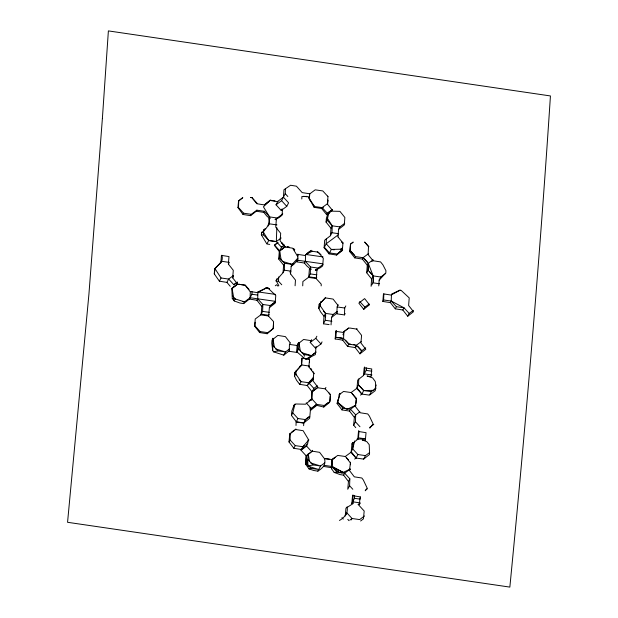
<?xml version="1.0" encoding="UTF-8"?>
<svg xmlns="http://www.w3.org/2000/svg" width="618" height="618" viewBox="0 0 618 618"><rect width="100%" height="100%" fill="white"/><g stroke="black" fill="none" stroke-linecap="round" stroke-linejoin="round"><path stroke-width="0.93" d="M337.984 236.91L338.556 229.409L344.296 224.952L344.859 217.466L339.908 211.348L331.109 211.147L331.124 210.452M329.425 401.924L324.558 405.532L316.957 404.45L311.766 398.795L311.372 399.552L311.727 400.024L312.036 391.889L313.859 388.39L317.335 385.81M256.833 210.182L251.271 214.299L243.67 213.218L238.486 207.563L238.749 200.657L242.804 197.644L238.54 201.136L237.938 207.548L243.013 214.477L250.56 215.659L256.292 211.217L256.833 210.182L264.434 211.263L269.618 216.91L269.896 218.702L268.776 218.525C270.089 225.238 265.779 228.876 261.507 233.303L261.36 234.786L266.891 244.01L269.734 244.411M289.595 350.553L283.786 355.149L273.635 351.851L272.731 350.622L272.932 338.301M329.294 459.135L324.543 458.463C326.103 465.037 322.805 467.95 317.861 471.14L313.743 470.499L309.023 468.9L305.956 464.659L306.211 455.821L310.684 452.252M307.826 465.254L307.957 454.083M320.402 306.01L320.564 301.692M358.494 431.488L358.78 430.939L358.517 437.845L357.783 439.251L351.943 443.909L351.225 451.688L356.053 458.031L363.654 459.112L369.448 454.547L369.564 453.233L369.224 444.674L366.806 441.646L362.179 439.939L365.331 440.433L366.041 432.67L358.494 431.488L357.783 439.251M368.56 264.805L368.351 270.267M221.924 255.249C223.894 262.271 218.293 264.419 214.593 268.853L214.307 273.928L219.375 281.19L226.914 282.387L230.244 286.296M250.321 291.696L250.097 297.737L249.402 299.073L243.623 303.608L239.969 303.036L234.276 300.966L232.283 298.533L231.812 288.591L237.567 284.095L245.168 285.176L249.062 289.417M275.35 301.947L270.483 305.555L269.371 307.671L268.737 315.296L261.19 314.106L261.831 306.482L256.941 300.263L249.402 299.073L251.92 294.245L252.02 291.65M260.788 314.886L268.39 315.968L273.573 321.615L273.31 328.529L267.177 333.751L259.63 332.561L254.755 326.312L255.226 319.004L260.788 314.886L262.619 311.387L262.882 304.473L257.691 298.826L257.961 291.912L266.497 287.872M278.842 285.748L276.122 280.541L283.021 272.723L283.623 265.176L278.703 258.996L279.29 251.472L281.499 247.246L276.316 241.592L268.714 240.51L263.531 234.855L263.731 229.672M268.212 226.01L269.355 223.824L269.618 216.91L263.423 206.837L270.259 200.224L275.01 200.904M263.716 232.808L268.714 240.51L276.316 241.592L276.849 227.687M281.754 284.782L278.509 281.252L278.672 276.934M278.703 258.996L279.413 257.652L279.676 250.738L274.485 245.091L277.984 242.495L274.369 245.315L279.29 251.472M283.786 196.485L285.246 193.689L285.446 188.505M283.021 272.723L284.334 270.213L284.597 263.307L279.413 257.652M290.19 343.013L289.456 344.411L289.193 351.325L296.794 352.407L298.618 348.907L298.849 342.859M295.087 285.771L295.474 280.093L290.568 273.913L290.051 271.596M289.008 441.963L290.051 439.97L290.313 433.056L289.726 434.176L289.008 441.963L293.836 448.297L301.383 449.479L305.4 446.273L307.772 443.268L308.266 439.213L303.121 430.692L295.574 429.51L289.726 434.176M323.052 256.918L305.616 254.431L305.354 261.344L310.545 266.999L310.924 269.448L306.675 265.81L304.473 263.044L296.926 261.862L297.76 260.263L297.992 254.214M301.8 198.973L301.893 196.501L307.177 196.408M295.922 375.141L296.084 370.823M296.794 352.407L297.057 345.493L298.517 342.689M296.007 425.478L296.138 422.024L297.969 418.525L292.785 412.87L294.964 404.072M302.727 285.848L302.89 281.53L308.452 277.405L310.282 273.905L310.475 268.722M309.579 359.135L308.876 366.891L313.728 373.179L313.04 380.897L317.891 387.192L312.067 391.82L307.216 385.524L299.676 384.334L296.547 380.263L294.539 376.123L294.763 372.484L301.715 364.968L301.978 358.054L309.579 359.135L309.448 362.596M309.394 200.016L309.626 193.967L315.188 189.842L322.789 190.923L327.973 196.578L327.409 204.079L332.36 210.182L331.109 211.147M303.639 425.694L303.739 423.106L305.57 419.607L309.742 416.517M321.175 285.871L321.236 284.141L316.053 278.486L308.452 277.405M326.374 238.587L326.173 243.77L324.11 247.718L329.039 253.867L336.586 255.049L342.333 250.56L342.387 249.154L331.356 249.425L326.173 243.77L338.108 234.925M329.131 324.612L323.43 323.801L324.025 316.261L325.524 313.388L319.135 304.234L318.888 308.536L320.572 311.866L324.017 316.254M323.43 323.801L325.261 320.302L325.524 313.388L323.577 311.271M325.578 316.949L325.678 314.454M327.254 218.123L332.26 225.825L331.997 232.739L330.429 235.736L324.689 240.209L324.11 247.718M331.032 324.883L331.572 317.443L333.125 314.469L337.289 311.379M330.12 401.406L330.313 396.223M348.683 328.011L343.817 331.611L343.16 334.894L343.886 331.781L348.699 328.119L350.112 328.073L356.694 329.108L361.584 335.342L360.927 342.99L365.802 349.24L360 353.828L355.134 347.563L347.586 346.381L342.712 340.132L335.165 338.95L335.953 337.443L336.215 330.53L335.783 332.291M338.216 304.836L337.119 306.937L336.856 313.844L344.458 314.925L345.184 313.527M324.28 465.369L331.881 466.459L344.666 473.187L349.85 478.842L349.587 485.756L347.764 489.247L348.452 481.515L343.631 475.165L340.255 474.639L334.183 472.43L331.619 468.83L332.144 459.545L337.706 455.42L345.308 456.501L348.544 460.031M331.263 467.641L331.881 466.459L332.144 459.545L335.242 457.25L331.982 459.854L331.263 467.641L323.708 466.459M355.767 427.648L353.658 425.161L354.369 417.405L349.525 411.086L341.978 409.904L337.134 403.593L337.814 399.9M344.458 314.925L344.72 308.019L345.817 305.918M349.881 251.742L350.56 244.048L353.233 242.071L350.468 244.218L349.881 251.742L354.809 257.891L362.364 259.073L367.277 265.23L366.69 272.77L371.603 278.95L371.094 286.319M339.467 520.464C344.489 517.614 348.436 512.994 347.092 506.799M350.391 464.744L350.491 462.156L349.479 470.491L354.307 476.833L361.854 478.015L363.322 479.954L367.231 488.243L365.184 490.792M352.924 442.836L352.693 448.884L350.862 452.384L345.308 456.501M353.658 425.161L355.427 421.785L355.69 414.879L350.506 409.224L342.897 408.143L337.714 402.488L340 393.249L337.134 403.593M356.13 403.376L356.262 399.916M364.512 515.976L359.645 519.583L352.044 518.502L346.86 512.847L345.223 515.968L345.956 508.158L352.971 503.655L352.948 494.902M358.764 378.873L358.533 384.921L356.702 388.413L351.14 392.538L343.538 391.457L338.672 395.064M352.971 503.655L351.812 503.477L354.516 498.317L354.616 495.721M358.788 430.939L358.517 437.853L365.4 438.826M366.69 272.77L368.004 270.259L368.266 263.353L363.075 257.698L355.474 256.617L350.29 250.962M364.62 366.976L364.357 373.882L371.959 374.964M360.449 498.571L360.518 496.849M361.715 393.875L357.026 387.803L357.706 380.085L363.523 375.466L366.188 370.391L366.289 367.795M366.443 370.151L366.497 368.776M371.827 284.921L372.924 282.828L373.187 275.914L368.266 263.353L373.133 259.745M373.326 281.46L373.481 277.304M378.757 285.895L379.151 280.132L380.788 276.995L385.655 273.388M382.843 301.445L383.461 293.867L391.001 295.049L400.085 290.228L401.152 290.398L409.224 297.899L408.614 305.485L413.512 311.688L407.733 316.223L402.836 310.012L395.288 308.83L390.391 302.627L382.843 301.445L383.616 299.969L383.848 293.921M390.391 302.627L391.217 301.051L391.48 294.137L400.024 290.097M331.619 468.83L332.144 459.545L324.435 458.672L319.614 452.33L312.059 451.148M308.529 197.436L309.355 196.385L308.529 197.443L314.129 207.339L321.677 208.521L326.628 214.624L329.108 211.951L327.076 220.178L326.065 222.109L331.001 228.235L330.429 235.736M273.187 328.56L273.542 322.426M369.819 428.174L373.118 423.902L369.363 416.053L367.749 413.944L360.209 412.762L355.358 406.451L356.331 398.193L351.14 392.538M309.541 196.377L309.726 193.782L302.179 192.607L296.424 186.18L290.576 185.253L283.948 189.765L283.415 197.188L281.592 200.68L276.03 204.805L281.213 210.452L286.775 206.335L288.606 202.835L283.415 197.188L277.861 201.306M282.781 213.874L277.219 217.992L276.323 219.707L275.759 227.192L280.696 233.326L280.116 240.835L285.045 246.984L292.592 248.166L297.389 255.96L297.938 255.551M282.519 209.123L282.063 215.249L278.888 217.714L275.157 219.521L276.323 219.707M326.065 222.109L326.335 218.556L327.779 213.735M297.389 255.96L297.513 254.322L305.06 255.504L311.186 250.313M342.333 250.56L342.959 242.967L337.984 236.918M379.151 280.124L385.81 273.001L385.933 270.699L382.913 264.821L380.58 261.916L373.033 260.742L368.112 254.585L368.506 246.682L364.635 242.009L368.9 246.667M290.568 273.913L291.171 266.358L292.198 264.388L297.845 258.061L296.926 261.862M323.013 264.473L318.146 268.081L316.934 270.39L316.331 277.953L308.784 276.771L309.386 269.209L310.924 269.448M220.842 262.92L221.437 255.373L228.977 256.57L228.382 264.11L233.287 270.305L232.685 277.868L237.582 284.071L231.812 288.591M337.976 305.323L333.079 299.089L325.531 297.907L319.135 304.234M254.755 326.312L255.103 322.248M335.165 338.95L335.813 331.302L343.361 332.484M301.321 365.709L301.963 358.44M316.022 346.922L315.35 354.608L305.748 359.46L297.922 352.754L297.134 351.742L297.799 344.064L303.608 339.475L311.148 340.665M312.013 392.461L311.727 400.024M312.036 391.889L317.59 387.764L325.192 388.846L330.383 394.5L329.595 402.418L323.762 407.053L315.628 405.099L316.949 404.45M363.523 375.466L364.195 367.78L371.742 368.961L371.07 376.656L367.053 376.022L372.6 377.892L375.288 381.538L375.744 385.053L375.25 390.653L369.487 395.149L361.885 394.068L356.702 388.413M309.942 407.486L310.375 410.514L309.672 418.27L303.832 422.928L296.285 421.746L291.457 415.42L291.866 410.877L294.33 404.543M351.812 503.477L352.546 495.667L360.093 496.849L359.367 504.651L358.17 504.466L360.279 502.905L352.685 501.816M214.307 273.928L215.049 268.745L221.692 261.298L229.286 262.38M294.539 376.123L295.072 372.415L301.715 364.968L309.317 366.049L308.876 366.891M318.888 308.536L319.521 304.149L325.555 297.382M354.655 440.966L352.693 448.884L357.876 454.539L365.485 455.62L369.649 452.523M374.964 389.417L376.053 385.022M238.54 201.136L238.749 200.657M261.507 233.303L262.163 231.773M276.122 280.541L276.879 278.764M327.409 204.079L327.841 200.031L327.71 203.492L322.156 207.609L321.677 208.521M243.013 214.477L243.67 213.218M251.905 197.629L250.699 197.443L251.905 197.629L256.849 203.739L264.396 204.921L270.259 200.224L264.396 204.921L264.697 204.349M250.56 215.659L251.271 214.299M219.375 281.19L221.051 277.984L215.049 268.745L214.593 268.853M228.382 264.11L228.984 262.959M226.914 282.387L228.652 279.066L233.519 275.458M269.896 218.702L266.775 216.037L263.84 212.399L264.434 211.263M232.685 277.868L233.449 276.408M276.03 204.805L277.861 201.306M281.213 210.452L281.947 209.054M269.595 289.232L267.355 287.463L257.567 292.662L250.02 291.472L245.168 285.176M267.254 243.307L268.714 240.51M243.623 303.608L244.535 301.862L250.097 297.737L275.126 301.306M257.567 292.662L258.679 291.789M256.941 300.263L257.691 298.826M281.159 260.062L279.676 250.738L285.238 246.621L280.997 250.143M261.831 306.482L262.882 304.473L270.483 305.555M283.623 265.176L284.597 263.307L292.198 264.388L293.589 263.353M314.129 207.339L314.554 206.528L308.552 197.289M259.63 332.561L260.147 331.572L254.964 325.918M268.39 315.968L269.116 314.562M326.628 214.624L327.339 213.264L332.206 209.656M267.177 333.751L267.748 332.654L273.31 328.529M304.473 263.044L305.354 261.344M331.001 228.235L332.26 225.825L327.076 220.178M338.556 229.409L339.861 226.906L344.728 223.307M316.053 278.486L316.787 277.088M329.039 253.867L331.356 249.425L334.207 249.834M283.786 355.149L285.462 351.951L289.626 348.861M336.586 255.049L342.387 249.154M322.063 341.885L320.966 343.979L315.404 348.104L310.213 342.449L311.681 339.653M354.809 257.891L355.474 256.617M310.213 342.449L315.775 338.332L316.872 336.231M310.676 357.042L311.402 355.644L316.269 352.036M315.404 348.104L316.13 346.706M362.364 259.073L363.075 257.698L368.637 253.573L368.112 254.585M299.676 384.334L301.074 381.654L294.763 372.484M367.277 265.23L368.266 263.353M291.457 415.42L292.785 412.87M313.504 377.328L308.676 382.735L307.216 385.524L313.596 379.243M371.603 278.95L373.187 275.922L368.004 270.259M295.574 429.51L295.875 428.931M342.712 340.132L343.554 338.525L343.909 331.766M303.832 422.928L305.57 419.607L297.969 418.525M316.957 404.45L311.395 408.568L310.375 410.514L316.215 405.871L315.628 405.099M363.739 309.34L369.518 304.798L364.62 298.602L358.849 303.129L363.739 309.34L364.898 307.131L369.07 304.041M293.836 448.297L295.234 445.617L290.051 439.97M325.192 388.846L325.925 387.447M347.586 346.381L348.737 344.18L343.554 338.525L335.953 337.443M356.694 329.108L356.98 328.575M312.492 450.329L311.758 451.727L306.196 455.852L301.012 450.198L302.835 446.698L308.876 439.939M323.762 407.053L324.558 405.532M301.012 450.198L306.567 446.072L307.3 444.674M360 353.828L361.522 350.908L365.694 347.818M341.978 409.904L342.897 408.143M395.288 308.83L396.401 306.698L391.217 301.051L383.616 299.969M317.861 471.14L320.549 466.003L324.72 462.905M349.525 411.086L350.506 409.224L355.365 405.617M402.836 310.012L404.002 307.787L391.217 301.051M373.828 390.321L363.716 390.568L361.893 394.068L360.503 395.095M354.369 417.405L355.69 414.879L359.861 411.781M407.733 316.223L409.193 313.434L413.365 310.344M369.858 394.446L371.318 391.65L376.184 388.042M351.943 443.909L352.623 442.619M343.631 475.165L344.666 473.187L350.228 469.07L349.479 470.491M354.662 459.066L356.053 458.031L357.884 454.539M348.452 481.515L349.85 478.842M363.654 459.112L365.485 455.62M351.318 519.9L352.044 518.502L349.958 520.047M359.367 504.651L359.977 503.485M297.034 260.472L294.098 264.071L291.171 266.358M263.314 230.591L265.13 228.56M328.065 214.554L332.299 209.819M322.99 207.316L322.194 208.119L323.021 207.262M293.48 405.887L295.767 403.987L305.539 404.195L311.372 399.552M331.572 317.443L337.351 312.893M356.632 346.381L355.134 347.563L356.339 345.261L361.206 341.654M269.378 307.671L275.157 303.129L275.782 295.528L267.355 287.463M274.948 302.071L270.684 305.238M312.824 354.539L315.149 352.816M309.51 416.393L306.026 418.989M325.006 404.906L327.857 402.797M275.157 219.521L277.212 217.999L269.618 216.91M276.316 241.592L281.182 237.984M233.836 284.72L237.312 282.14L233.836 284.72L228.652 279.066L221.051 277.984M330.607 233.766L331.997 232.739L338.649 233.689M307.015 253.403L309.796 251.341M275.288 285.779L276.679 284.743L277.976 286.157M340.348 249.479L342.434 247.934M316.934 270.39L315.358 270.143L318.146 268.081L310.545 266.999M342.689 249.881L337.134 254.006L329.533 252.924L324.342 247.27M299.63 366.513L301.715 364.968M299.127 379.537L301.074 381.654L308.676 382.735L313.542 379.128M308.985 400.858L311.766 398.795M311.851 407.95L315.628 405.145M291.704 432.028L294.485 429.966M304.226 445.671L302.835 446.698L295.234 445.617M369.603 427.494L373.774 424.396L373.079 424.558M365.848 489.912L367.239 488.877M345.47 513.875L346.86 512.847M360.611 521.005L363.454 518.819L364.187 511.009L358.17 504.466M282.047 248.984L285.238 246.621M237.297 284.295L232.013 288.212L234.276 300.966M307.161 358.51L311.402 355.644L301.422 352.53M371.827 261.406L373.033 260.742M315.358 270.143L320.371 267.702L322.689 265.894L323.284 258.355L318.363 252.198L310.815 251.016M306.474 254.029L312.453 251.202M346.675 409.549L356.061 405.099M341.692 473.11L350.228 469.07M273.635 351.851L277.861 350.869L285.462 351.951L275.481 348.838M310.568 462.89L320.549 466.003L312.947 464.921L307.834 466.103L318.718 469.495L311.117 468.413L309.023 468.9M334.183 472.43L337.065 472.106L344.666 473.187L331.881 466.459L337.065 472.106M232.283 298.533L233.65 298.471L244.535 301.862L242.635 301.592M356.926 439.159L365.199 438.958M261.36 234.786L263.531 234.855M276.061 281.167L278.509 281.252M237.938 207.548L238.486 207.563M350.769 344.187L349 343.94L345.477 340.101M303.592 196.3L307.393 196.841M314.554 206.528L322.156 207.609L327.339 213.264M332.26 225.825L339.861 226.906M269.355 223.824L276.957 224.906M297.76 260.263L322.789 263.824M373.187 275.914L380.788 276.995M284.334 270.213L290.985 271.163M310.282 273.905L316.934 274.856M372.924 282.828L379.576 283.77M265.423 288.058L269.216 288.598M396.401 306.698L404.002 307.787L409.193 313.434M257.961 291.912L275.389 294.392M251.92 294.245L257.621 295.056M337.119 306.937L344.72 308.019M325.524 313.388L333.125 314.477M262.611 311.387L269.263 312.329M325.261 320.302L331.912 321.252M337.722 337.42L342.287 338.069M260.147 331.572L267.748 332.654M348.737 344.18L356.339 345.261L361.522 350.908M289.456 344.411L297.057 345.493M298.618 348.907L303.809 354.562L311.402 355.644M366.188 370.391L371.881 371.202M363.716 390.568L358.533 384.921L363.716 390.568L371.318 391.65M296.138 422.024L303.739 423.106M354.516 498.317L360.217 499.128M353.311 344.55L355.002 344.798M270.128 200.479L277.675 201.661M263.832 212.391L256.292 211.217M238.965 284.295L245.122 285.269M305.13 358.502L309.541 359.205M266.837 287.818L267.54 287.926M282.217 261.283L292.198 264.388M342.951 242.967L341.754 242.063L342.913 243.044M331.881 466.459L340.085 472.925M317.258 251.75L320.981 254.693M337.714 402.488L345.925 408.961M354.624 255.296L350.638 250.97M364.466 258.834L367.586 262.233M313.256 205.114L314.547 206.528M285.246 193.689L287.841 196.516M281.592 200.68L286.775 206.335M359.707 301.476L364.898 307.131M251.912 197.613L257.096 203.268M293.488 248.405L294.778 249.819M357.637 346.157L361.785 350.676M315.775 338.332L320.966 343.979M355.427 421.785L359.962 426.737M232.391 295.837L235.636 299.367M308.676 382.735L313.859 388.39M272.669 345.215L277.861 350.869M306.211 402.921L311.395 408.575M350.862 452.384L356.053 458.031M349.587 485.756L352.832 489.286M306.567 446.072L311.758 451.727M307.764 459.267L312.947 464.921M305.933 462.766L311.117 468.413M347.779 519.344L349 520.673M341.947 517.675L343.245 519.089M369.564 271.58L372.453 274.732M327.548 196.115L327.957 196.617M290.259 342.882L285.392 336.617L277.845 335.427L272.044 340.008L271.765 343.237L272.731 350.622M356.053 398.718L352.113 393.596M328.892 392.878L330.282 394.686M350.205 462.704L346.381 457.675M293.349 248.482L294.369 250.058M310.815 368.359L311.812 369.904M312.816 371.441L314.315 373.751M303.809 354.562L304.45 356.192M299.027 342.928L300.363 351.318M308.32 454.222L309.51 461.677M307.586 464.566L306.234 456.084L305.632 462.102L305.956 464.659M272.932 338.301L274.423 347.625M102.387 118.447L88.93 294.114L67.563 522.295L509.85 587.1C525.818 423.593 539.676 259.877 550.437 95.944L108.382 30.9L102.387 118.447M284.28 245.184L281.499 247.246L284.28 245.184M289.039 247.161L287.138 246.891L289.039 247.161M284.597 245.925L281.406 242.449L284.597 245.925"/></g></svg>
